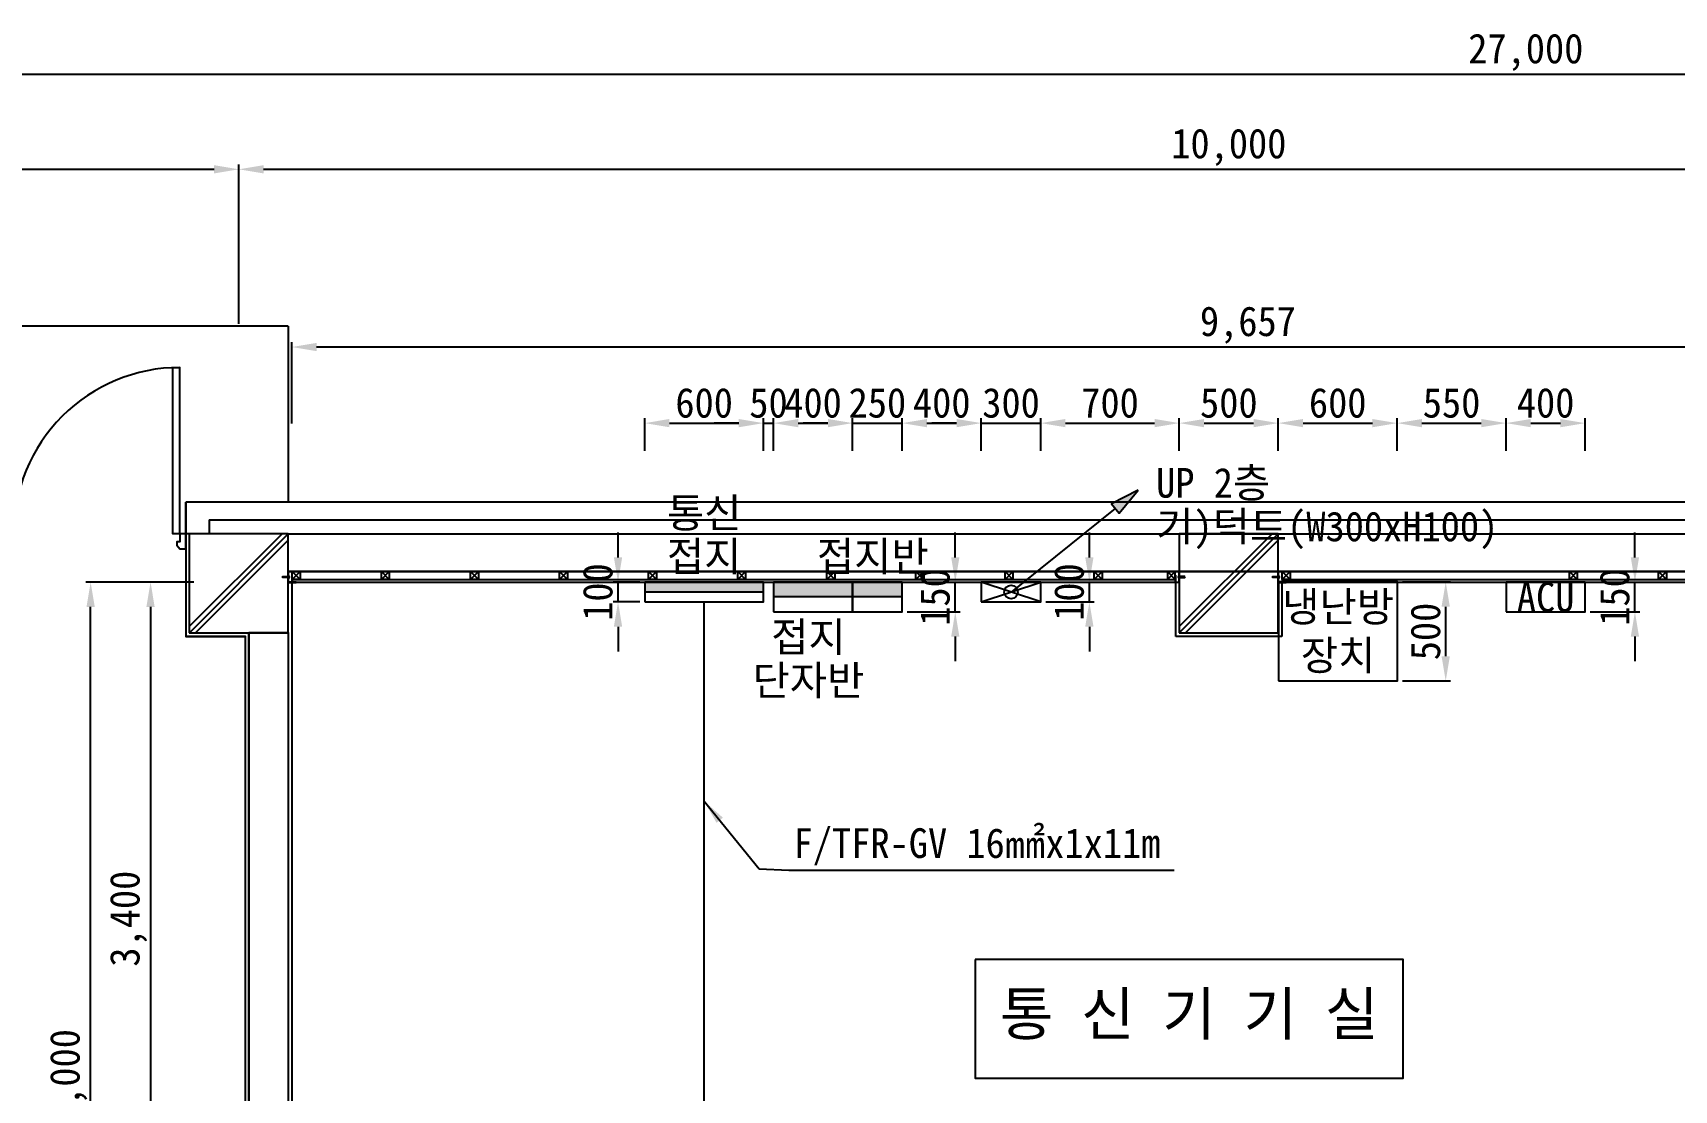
# Model space of a CAD drawing. Header units: millimetres. Extents: x 201927 to 251817, y -167087 to -100284.
# Drawn here: x 214603 to 222893, y -148777 to -143436 of the extents above; entities that cross this region are included whole.
import ezdxf
from ezdxf.enums import TextEntityAlignment as Align

# ---------------------------------------------------------------- set-up
doc = ezdxf.new("R2010")
doc.units = ezdxf.units.MM
doc.linetypes.add('HIDDEN', pattern=[0.375, 0.25, -0.125])
for name, color, linetype in [('TT-BASE', 253, 'Continuous'), ('TT-CABL', 4, 'Continuous'), ('TT-CTRL-JUNT', 4, 'Continuous'), ('TZ-BASE', 253, 'Continuous'), ('TZ-DIMS', 1, 'Continuous'), ('TZ-LEAT', 3, 'Continuous'), ('TZ-SYMB', 2, 'Continuous'), ('TZ-TEX2', 3, 'Continuous'), ('TZ-TEXT', 3, 'Continuous')]:
    doc.layers.add(name, color=color, linetype=linetype)
doc.styles.get("Standard").update_dxf_attribs({"font": 'GulimChe.ttf'})
doc.linetypes.add('BATTINB', pattern='A,0,-0.0025,[134,GulimChe.ttf,S=0.0025,R=0,X=-0.0025,Y=0.01],-0.005,[134,GulimChe.ttf,S=0.0025,R=180,X=0.0025,Y=0.01],-0.0025', length=0.01)
doc.dimstyles.new('D50', dxfattribs={"dimscale": 50, "dimtxt": 3, "dimasz": 2.5, "dimexe": 0.5, "dimexo": 0.5, "dimgap": 0.5, "dimtad": 1, "dimdec": 0, "dimzin": 1, "dimdsep": 46, "dimlunit": 6, "dimtxsty": 'Standard', "dimcen": 1, "dimclrd": 1, "dimclre": 1, "dimclrt": 3, "dimadec": 0, "dimazin": 0, "dimtfac": 1, "dimtdec": 0, "dimtix": 1, "dimtmove": 2, "dimatfit": 3, "dimfxl": 0, "dimtvp": 2, "dimlwd": -1, "dimlwe": -1, "dimarcsym": 0})

# ---------------------------------------------------------------- blocks, each defined once
blk = doc.blocks.new('*D19')
at = {"layer": 'DEFPOINTS', "color": 0, "ltscale": 0.1}
for p in [(215643.9, -144125.6), (208643.6, -144930.9), (215643.9, -144930.9)]:
    blk.add_point(p, dxfattribs=at)
at = {"layer": 'TZ-DIMS', "color": 1, "ltscale": 0.1}
for p, q in [((208643.6, -144905.9), (208643.6, -144100.6)), ((208768.6, -144125.6), (215518.9, -144125.6)), ((215643.9, -144905.9), (215643.9, -144100.6))]:
    blk.add_line(p, q, dxfattribs=at)
for points in [[(208768.6, -144104.8), (208768.6, -144146.4), (208643.6, -144125.6)], [(215518.9, -144104.8), (215518.9, -144146.4), (215643.9, -144125.6)]]:
    blk.add_solid(points, dxfattribs=at)
at = {"layer": 'TZ-DIMS', "color": 3, "ltscale": 0.1, "insert": (212143.8, -144014.5), "char_height": 150, "attachment_point": 5}
blk.add_mtext('7,000', dxfattribs=at)
blk = doc.blocks.new('*D20')
at = {"layer": 'DEFPOINTS', "color": 0, "ltscale": 0.1}
for p in [(225643.9, -144125.6), (215643.9, -144930.9), (225643.9, -144930.9)]:
    blk.add_point(p, dxfattribs=at)
at = {"layer": 'TZ-DIMS', "color": 1, "ltscale": 0.1}
for p, q in [((215643.9, -144905.9), (215643.9, -144100.6)), ((215768.9, -144125.6), (225518.9, -144125.6)), ((225643.9, -144905.9), (225643.9, -144100.6))]:
    blk.add_line(p, q, dxfattribs=at)
for points in [[(215768.9, -144104.8), (215768.9, -144146.4), (215643.9, -144125.6)], [(225518.9, -144104.8), (225518.9, -144146.4), (225643.9, -144125.6)]]:
    blk.add_solid(points, dxfattribs=at)
at = {"layer": 'TZ-DIMS', "color": 3, "ltscale": 0.1, "insert": (220643.9, -144014.4), "char_height": 150, "attachment_point": 5}
blk.add_mtext('10,000', dxfattribs=at)
blk = doc.blocks.new('*D23')
at = {"layer": 'DEFPOINTS', "color": 0, "ltscale": 0.1}
for p in [(235643.9, -143645.6), (208643.6, -144930.9), (235643.9, -144930.9)]:
    blk.add_point(p, dxfattribs=at)
at = {"layer": 'TZ-DIMS', "color": 1, "ltscale": 0.1}
for p, q in [((208643.6, -144905.9), (208643.6, -143620.6)), ((208768.6, -143645.6), (235518.9, -143645.6)), ((235643.9, -144905.9), (235643.9, -143620.6))]:
    blk.add_line(p, q, dxfattribs=at)
for points in [[(208768.6, -143624.8), (208768.6, -143666.4), (208643.6, -143645.6)], [(235518.9, -143624.8), (235518.9, -143666.4), (235643.9, -143645.6)]]:
    blk.add_solid(points, dxfattribs=at)
at = {"layer": 'TZ-DIMS', "color": 3, "ltscale": 0.1, "insert": (222143.8, -143534.5), "char_height": 150, "attachment_point": 5}
blk.add_mtext('27,000', dxfattribs=at)
blk = doc.blocks.new('*D24')
at = {"layer": 'DEFPOINTS', "color": 0}
for p in [(215442.2, -146210.9), (215197.9, -149610.9), (215442.2, -149610.9)]:
    blk.add_point(p, dxfattribs=at)
at = {"layer": 'TZ-DIMS', "color": 1}
for p, q in [((215417.2, -146210.9), (215172.9, -146210.9)), ((215197.9, -146335.9), (215197.9, -149485.9)), ((215417.2, -149610.9), (215172.9, -149610.9))]:
    blk.add_line(p, q, dxfattribs=at)
for points in [[(215177.1, -146335.9), (215218.7, -146335.9), (215197.9, -146210.9)], [(215177.1, -149485.9), (215218.7, -149485.9), (215197.9, -149610.9)]]:
    blk.add_solid(points, dxfattribs=at)
at = {"layer": 'TZ-DIMS', "color": 3, "insert": (215086.7, -147910.9), "char_height": 150, "attachment_point": 5, "rotation": 90}
blk.add_mtext('3,400', dxfattribs=at)
blk = doc.blocks.new('*D27')
at = {"layer": 'DEFPOINTS', "color": 0}
for p in [(214895.2, -146210.9), (215442.2, -146210.9), (215442.2, -151210.9)]:
    blk.add_point(p, dxfattribs=at)
at = {"layer": 'TZ-DIMS', "color": 1}
for p, q in [((215417.2, -146210.9), (214870.2, -146210.9)), ((214895.2, -151085.9), (214895.2, -146335.9)), ((215417.2, -151210.9), (214870.2, -151210.9))]:
    blk.add_line(p, q, dxfattribs=at)
for points in [[(214874.4, -146335.9), (214916, -146335.9), (214895.2, -146210.9)], [(214874.4, -151085.9), (214916, -151085.9), (214895.2, -151210.9)]]:
    blk.add_solid(points, dxfattribs=at)
at = {"layer": 'TZ-DIMS', "color": 3, "insert": (214784.1, -148710.9), "char_height": 150, "attachment_point": 5, "rotation": 90}
blk.add_mtext('5,000', dxfattribs=at)
blk = doc.blocks.new('*D28')
at = {"layer": 'DEFPOINTS', "color": 0}
for p in [(218293.9, -145407.7), (217693.9, -145573.4), (218293.9, -145573.4)]:
    blk.add_point(p, dxfattribs=at)
at = {"layer": 'TZ-DIMS', "color": 1}
for p, q in [((217693.9, -145548.4), (217693.9, -145382.7)), ((218293.9, -145548.4), (218293.9, -145382.7)), ((217818.9, -145407.7), (218168.9, -145407.7))]:
    blk.add_line(p, q, dxfattribs=at)
for points in [[(217818.9, -145386.8), (217818.9, -145428.5), (217693.9, -145407.7)], [(218168.9, -145386.8), (218168.9, -145428.5), (218293.9, -145407.7)]]:
    blk.add_solid(points, dxfattribs=at)
at = {"layer": 'TZ-DIMS', "color": 3, "insert": (217993.9, -145306), "char_height": 150, "attachment_point": 5}
blk.add_mtext('600', dxfattribs=at)
blk = doc.blocks.new('*D29')
at = {"layer": 'DEFPOINTS', "color": 0}
for p in [(218343.9, -145407.7), (218293.9, -145573.4), (218343.9, -145573.4)]:
    blk.add_point(p, dxfattribs=at)
at = {"layer": 'TZ-DIMS', "color": 1}
for p, q in [((218293.9, -145548.4), (218293.9, -145382.7)), ((218343.9, -145548.4), (218343.9, -145382.7)), ((218168.9, -145407.7), (218043.9, -145407.7)), ((218293.9, -145407.7), (218343.9, -145407.7)), ((218468.9, -145407.7), (218593.9, -145407.7))]:
    blk.add_line(p, q, dxfattribs=at)
for points in [[(218168.9, -145386.8), (218168.9, -145428.5), (218293.9, -145407.7)], [(218468.9, -145386.8), (218468.9, -145428.5), (218343.9, -145407.7)]]:
    blk.add_solid(points, dxfattribs=at)
at = {"layer": 'TZ-DIMS', "color": 3, "insert": (218318.9, -145306), "char_height": 150, "attachment_point": 5}
blk.add_mtext('50', dxfattribs=at)
blk = doc.blocks.new('*D30')
at = {"layer": 'DEFPOINTS', "color": 0}
for p in [(218743.9, -145407.7), (218343.9, -145573.4), (218743.9, -145573.4)]:
    blk.add_point(p, dxfattribs=at)
at = {"layer": 'TZ-DIMS', "color": 1}
for p, q in [((218343.9, -145548.4), (218343.9, -145382.7)), ((218743.9, -145548.4), (218743.9, -145382.7)), ((218468.9, -145407.7), (218618.9, -145407.7))]:
    blk.add_line(p, q, dxfattribs=at)
for points in [[(218468.9, -145386.8), (218468.9, -145428.5), (218343.9, -145407.7)], [(218618.9, -145386.8), (218618.9, -145428.5), (218743.9, -145407.7)]]:
    blk.add_solid(points, dxfattribs=at)
at = {"layer": 'TZ-DIMS', "color": 3, "insert": (218543.9, -145305.8), "char_height": 150, "attachment_point": 5}
blk.add_mtext('400', dxfattribs=at)
blk = doc.blocks.new('*D31')
at = {"layer": 'DEFPOINTS', "color": 0}
for p in [(218993.9, -145407.7), (218743.9, -145573.4), (218993.9, -145573.4)]:
    blk.add_point(p, dxfattribs=at)
at = {"layer": 'TZ-DIMS', "color": 1}
for p, q in [((218743.9, -145548.4), (218743.9, -145382.7)), ((218993.9, -145548.4), (218993.9, -145382.7)), ((218618.9, -145407.7), (218493.9, -145407.7)), ((218743.9, -145407.7), (218993.9, -145407.7)), ((219118.9, -145407.7), (219243.9, -145407.7))]:
    blk.add_line(p, q, dxfattribs=at)
for points in [[(218618.9, -145386.8), (218618.9, -145428.5), (218743.9, -145407.7)], [(219118.9, -145386.8), (219118.9, -145428.5), (218993.9, -145407.7)]]:
    blk.add_solid(points, dxfattribs=at)
at = {"layer": 'TZ-DIMS', "color": 3, "insert": (218868.9, -145306), "char_height": 150, "attachment_point": 5}
blk.add_mtext('250', dxfattribs=at)
blk = doc.blocks.new('*D32')
at = {"layer": 'DEFPOINTS', "color": 0}
for p in [(219393.9, -145407.7), (218993.9, -145573.4), (219393.9, -145573.4)]:
    blk.add_point(p, dxfattribs=at)
at = {"layer": 'TZ-DIMS', "color": 1}
for p, q in [((218993.9, -145548.4), (218993.9, -145382.7)), ((219393.9, -145548.4), (219393.9, -145382.7)), ((219118.9, -145407.7), (219268.9, -145407.7))]:
    blk.add_line(p, q, dxfattribs=at)
for points in [[(219118.9, -145386.8), (219118.9, -145428.5), (218993.9, -145407.7)], [(219268.9, -145386.8), (219268.9, -145428.5), (219393.9, -145407.7)]]:
    blk.add_solid(points, dxfattribs=at)
at = {"layer": 'TZ-DIMS', "color": 3, "insert": (219193.9, -145305.8), "char_height": 150, "attachment_point": 5}
blk.add_mtext('400', dxfattribs=at)
blk = doc.blocks.new('*D33')
at = {"layer": 'DEFPOINTS', "color": 0}
for p in [(219693.9, -145407.7), (219393.9, -145573.4), (219693.9, -145573.4)]:
    blk.add_point(p, dxfattribs=at)
at = {"layer": 'TZ-DIMS', "color": 1}
for p, q in [((219393.9, -145548.4), (219393.9, -145382.7)), ((219693.9, -145548.4), (219693.9, -145382.7)), ((219268.9, -145407.7), (219143.9, -145407.7)), ((219393.9, -145407.7), (219693.9, -145407.7)), ((219818.9, -145407.7), (219943.9, -145407.7))]:
    blk.add_line(p, q, dxfattribs=at)
for points in [[(219268.9, -145386.8), (219268.9, -145428.5), (219393.9, -145407.7)], [(219818.9, -145386.8), (219818.9, -145428.5), (219693.9, -145407.7)]]:
    blk.add_solid(points, dxfattribs=at)
at = {"layer": 'TZ-DIMS', "color": 3, "insert": (219543.9, -145306), "char_height": 150, "attachment_point": 5}
blk.add_mtext('300', dxfattribs=at)
blk = doc.blocks.new('*D34')
at = {"layer": 'DEFPOINTS', "color": 0}
for p in [(220393.9, -145407.7), (219693.9, -145573.4), (220393.9, -145573.4)]:
    blk.add_point(p, dxfattribs=at)
at = {"layer": 'TZ-DIMS', "color": 1}
for p, q in [((219693.9, -145548.4), (219693.9, -145382.7)), ((220393.9, -145548.4), (220393.9, -145382.7)), ((219818.9, -145407.7), (220268.9, -145407.7))]:
    blk.add_line(p, q, dxfattribs=at)
for points in [[(219818.9, -145386.8), (219818.9, -145428.5), (219693.9, -145407.7)], [(220268.9, -145386.8), (220268.9, -145428.5), (220393.9, -145407.7)]]:
    blk.add_solid(points, dxfattribs=at)
at = {"layer": 'TZ-DIMS', "color": 3, "insert": (220043.9, -145305.8), "char_height": 150, "attachment_point": 5}
blk.add_mtext('700', dxfattribs=at)
blk = doc.blocks.new('*D35')
at = {"layer": 'DEFPOINTS', "color": 0}
for p in [(221493.9, -145407.7), (220893.9, -145573.4), (221493.9, -145573.4)]:
    blk.add_point(p, dxfattribs=at)
at = {"layer": 'TZ-DIMS', "color": 1}
for p, q in [((220893.9, -145548.4), (220893.9, -145382.7)), ((221493.9, -145548.4), (221493.9, -145382.7)), ((221018.9, -145407.7), (221368.9, -145407.7))]:
    blk.add_line(p, q, dxfattribs=at)
for points in [[(221018.9, -145386.8), (221018.9, -145428.5), (220893.9, -145407.7)], [(221368.9, -145386.8), (221368.9, -145428.5), (221493.9, -145407.7)]]:
    blk.add_solid(points, dxfattribs=at)
at = {"layer": 'TZ-DIMS', "color": 3, "insert": (221193.9, -145306), "char_height": 150, "attachment_point": 5}
blk.add_mtext('600', dxfattribs=at)
blk = doc.blocks.new('*D36')
at = {"layer": 'DEFPOINTS', "color": 0}
for p in [(222043.9, -145407.7), (221493.9, -145573.4), (222043.9, -145573.4)]:
    blk.add_point(p, dxfattribs=at)
at = {"layer": 'TZ-DIMS', "color": 1}
for p, q in [((221493.9, -145548.4), (221493.9, -145382.7)), ((222043.9, -145548.4), (222043.9, -145382.7)), ((221618.9, -145407.7), (221918.9, -145407.7))]:
    blk.add_line(p, q, dxfattribs=at)
for points in [[(221618.9, -145386.8), (221618.9, -145428.5), (221493.9, -145407.7)], [(221918.9, -145386.8), (221918.9, -145428.5), (222043.9, -145407.7)]]:
    blk.add_solid(points, dxfattribs=at)
at = {"layer": 'TZ-DIMS', "color": 3, "insert": (221768.9, -145306), "char_height": 150, "attachment_point": 5}
blk.add_mtext('550', dxfattribs=at)
blk = doc.blocks.new('*D37')
at = {"layer": 'DEFPOINTS', "color": 0}
for p in [(222443.9, -145407.7), (222043.9, -145573.4), (222443.9, -145573.4)]:
    blk.add_point(p, dxfattribs=at)
at = {"layer": 'TZ-DIMS', "color": 1}
for p, q in [((222043.9, -145548.4), (222043.9, -145382.7)), ((222443.9, -145548.4), (222443.9, -145382.7)), ((222168.9, -145407.7), (222318.9, -145407.7))]:
    blk.add_line(p, q, dxfattribs=at)
for points in [[(222168.9, -145386.8), (222168.9, -145428.5), (222043.9, -145407.7)], [(222318.9, -145386.8), (222318.9, -145428.5), (222443.9, -145407.7)]]:
    blk.add_solid(points, dxfattribs=at)
at = {"layer": 'TZ-DIMS', "color": 3, "insert": (222243.9, -145305.8), "char_height": 150, "attachment_point": 5}
blk.add_mtext('400', dxfattribs=at)
blk = doc.blocks.new('*D38')
at = {"layer": 'DEFPOINTS', "color": 0}
for p in [(215911.6, -145023.3), (215911.6, -145434.3), (225568.9, -145434.3)]:
    blk.add_point(p, dxfattribs=at)
at = {"layer": 'TZ-DIMS', "color": 1}
for p, q in [((215911.6, -145409.3), (215911.6, -144998.3)), ((225443.9, -145023.3), (216036.6, -145023.3)), ((225568.9, -145409.3), (225568.9, -144998.3))]:
    blk.add_line(p, q, dxfattribs=at)
for points in [[(216036.6, -145002.5), (216036.6, -145044.2), (215911.6, -145023.3)], [(225443.9, -145002.5), (225443.9, -145044.2), (225568.9, -145023.3)]]:
    blk.add_solid(points, dxfattribs=at)
at = {"layer": 'TZ-DIMS', "color": 3, "insert": (220740.3, -144912.3), "char_height": 150, "attachment_point": 5}
blk.add_mtext('9,657', dxfattribs=at)
blk = doc.blocks.new('*D55')
at = {"layer": 'DEFPOINTS', "color": 0}
for p in [(221495.6, -146210.2), (221739.3, -146210.2), (221495.6, -146710.2)]:
    blk.add_point(p, dxfattribs=at)
at = {"layer": 'TZ-DIMS', "color": 1}
for p, q in [((221520.6, -146210.2), (221764.3, -146210.2)), ((221739.3, -146585.2), (221739.3, -146335.2)), ((221520.6, -146710.2), (221764.3, -146710.2))]:
    blk.add_line(p, q, dxfattribs=at)
for points in [[(221718.4, -146335.2), (221760.1, -146335.2), (221739.3, -146210.2)], [(221718.4, -146585.2), (221760.1, -146585.2), (221739.3, -146710.2)]]:
    blk.add_solid(points, dxfattribs=at)
at = {"layer": 'TZ-DIMS', "color": 3, "insert": (221637.6, -146460.2), "char_height": 150, "attachment_point": 5, "rotation": 90}
blk.add_mtext('500', dxfattribs=at)
blk = doc.blocks.new('*D56')
at = {"layer": 'DEFPOINTS', "color": 0}
for p in [(222443.9, -146210.9), (222695.1, -146210.9), (222443.9, -146360.9)]:
    blk.add_point(p, dxfattribs=at)
at = {"layer": 'TZ-DIMS', "color": 1}
for p, q in [((222695.1, -146085.9), (222695.1, -145960.9)), ((222468.9, -146210.9), (222720.1, -146210.9)), ((222695.1, -146360.9), (222695.1, -146210.9)), ((222468.9, -146360.9), (222720.1, -146360.9)), ((222695.1, -146485.9), (222695.1, -146610.9))]:
    blk.add_line(p, q, dxfattribs=at)
for points in [[(222674.2, -146085.9), (222715.9, -146085.9), (222695.1, -146210.9)], [(222674.2, -146485.9), (222715.9, -146485.9), (222695.1, -146360.9)]]:
    blk.add_solid(points, dxfattribs=at)
at = {"layer": 'TZ-DIMS', "color": 3, "insert": (222593.1, -146285.9), "char_height": 150, "attachment_point": 5, "rotation": 90}
blk.add_mtext('150', dxfattribs=at)
blk = doc.blocks.new('*D57')
at = {"layer": 'DEFPOINTS', "color": 0}
for p in [(217559, -146210.9), (217693.9, -146210.9), (217693.9, -146310.9)]:
    blk.add_point(p, dxfattribs=at)
at = {"layer": 'TZ-DIMS', "color": 1}
for p, q in [((217559, -146085.9), (217559, -145960.9)), ((217668.9, -146210.9), (217534, -146210.9)), ((217559, -146310.9), (217559, -146210.9)), ((217668.9, -146310.9), (217534, -146310.9)), ((217559, -146435.9), (217559, -146560.9))]:
    blk.add_line(p, q, dxfattribs=at)
for points in [[(217538.1, -146085.9), (217579.8, -146085.9), (217559, -146210.9)], [(217538.1, -146435.9), (217579.8, -146435.9), (217559, -146310.9)]]:
    blk.add_solid(points, dxfattribs=at)
at = {"layer": 'TZ-DIMS', "color": 3, "insert": (217457, -146260.9), "char_height": 150, "attachment_point": 5, "rotation": 90}
blk.add_mtext('100', dxfattribs=at)
blk = doc.blocks.new('*D58')
at = {"layer": 'DEFPOINTS', "color": 0}
for p in [(218993.9, -146210.9), (219262.3, -146210.9), (218993.9, -146360.9)]:
    blk.add_point(p, dxfattribs=at)
at = {"layer": 'TZ-DIMS', "color": 1}
for p, q in [((219262.3, -146085.9), (219262.3, -145960.9)), ((219018.9, -146210.9), (219287.3, -146210.9)), ((219262.3, -146360.9), (219262.3, -146210.9)), ((219018.9, -146360.9), (219287.3, -146360.9)), ((219262.3, -146485.9), (219262.3, -146610.9))]:
    blk.add_line(p, q, dxfattribs=at)
for points in [[(219241.5, -146085.9), (219283.1, -146085.9), (219262.3, -146210.9)], [(219241.5, -146485.9), (219283.1, -146485.9), (219262.3, -146360.9)]]:
    blk.add_solid(points, dxfattribs=at)
at = {"layer": 'TZ-DIMS', "color": 3, "insert": (219160.3, -146285.9), "char_height": 150, "attachment_point": 5, "rotation": 90}
blk.add_mtext('150', dxfattribs=at)
blk = doc.blocks.new('*D59')
at = {"layer": 'DEFPOINTS', "color": 0}
for p in [(219693.9, -146210.9), (219939.6, -146210.9), (219693.9, -146310.9)]:
    blk.add_point(p, dxfattribs=at)
at = {"layer": 'TZ-DIMS', "color": 1}
for p, q in [((219939.6, -146085.9), (219939.6, -145960.9)), ((219718.9, -146210.9), (219964.6, -146210.9)), ((219939.6, -146310.9), (219939.6, -146210.9)), ((219718.9, -146310.9), (219964.6, -146310.9)), ((219939.6, -146435.9), (219939.6, -146560.9))]:
    blk.add_line(p, q, dxfattribs=at)
for points in [[(219918.7, -146085.9), (219960.4, -146085.9), (219939.6, -146210.9)], [(219918.7, -146435.9), (219960.4, -146435.9), (219939.6, -146310.9)]]:
    blk.add_solid(points, dxfattribs=at)
at = {"layer": 'TZ-DIMS', "color": 3, "insert": (219837.6, -146260.9), "char_height": 150, "attachment_point": 5, "rotation": 90}
blk.add_mtext('100', dxfattribs=at)
blk = doc.blocks.new('*D60')
at = {"layer": 'DEFPOINTS', "color": 0}
for p in [(220893.9, -145407.7), (220393.9, -145573.4), (220893.9, -145573.4)]:
    blk.add_point(p, dxfattribs=at)
at = {"layer": 'TZ-DIMS', "color": 1}
for p, q in [((220393.9, -145548.4), (220393.9, -145382.7)), ((220893.9, -145548.4), (220893.9, -145382.7)), ((220518.9, -145407.7), (220768.9, -145407.7))]:
    blk.add_line(p, q, dxfattribs=at)
for points in [[(220518.9, -145386.8), (220518.9, -145428.5), (220393.9, -145407.7)], [(220768.9, -145386.8), (220768.9, -145428.5), (220893.9, -145407.7)]]:
    blk.add_solid(points, dxfattribs=at)
at = {"layer": 'TZ-DIMS', "color": 3, "insert": (220643.9, -145306), "char_height": 150, "attachment_point": 5}
blk.add_mtext('500', dxfattribs=at)

msp = doc.modelspace()

# ---------------------------------------------------------------- hatches: boundary and pattern name
at = {"layer": 'TT-BASE'}
h = msp.add_hatch(color=256, dxfattribs=at)
h.dxf.hatch_style = 1
h.paths.add_polyline_path([(218293.9, -146210.9), (217693.9, -146210.9), (217693.9, -146260.9), (218293.9, -146260.9)])
h = msp.add_hatch(color=256, dxfattribs=at)
h.dxf.hatch_style = 1
h.paths.add_polyline_path([(218343.9, -146210.9), (218343.9, -146285.9), (218743.9, -146285.9), (218743.9, -146210.9)])
h = msp.add_hatch(color=256, dxfattribs=at)
h.dxf.hatch_style = 1
h.paths.add_polyline_path([(218743.9, -146210.9), (218743.9, -146285.9), (218993.9, -146285.9), (218993.9, -146210.9)])
at = {"layer": 'TZ-SYMB'}
msp.add_hatch(color=256, dxfattribs=at).paths.add_polyline_path([(220186, -145746.4), (220051.2, -145814.6), (220090.1, -145863.1)])

# ---------------------------------------------------------------- linework, layer by layer
at = {"layer": 'TT-BASE'}
for points in [[(217693.9, -146310.9), (218293.9, -146310.9), (218293.9, -146210.9), (217693.9, -146210.9)], [(218343.9, -146360.9), (218743.9, -146360.9), (218743.9, -146210.9), (218343.9, -146210.9)], [(218743.9, -146360.9), (218993.9, -146360.9), (218993.9, -146210.9), (218743.9, -146210.9)], [(220895.6, -146710.2), (221495.6, -146710.2), (221495.6, -146210.2), (220895.6, -146210.2)], [(222043.9, -146360.9), (222443.9, -146360.9), (222443.9, -146210.9), (222043.9, -146210.9)]]:
    msp.add_lwpolyline(points, close=True, dxfattribs=at)
for points in [[(218293.9, -146260.9), (217693.9, -146260.9)], [(218743.9, -146285.9), (218343.9, -146285.9)], [(218993.9, -146285.9), (218743.9, -146285.9)]]:
    msp.add_lwpolyline(points, dxfattribs=at)
at = {"layer": 'TT-CABL', "linetype": 'HIDDEN'}
msp.add_lwpolyline([(217993.9, -148988), (217993.9, -146310.9)], dxfattribs=at)
at = {"layer": 'TT-CTRL-JUNT', "ltscale": 3}
msp.add_lwpolyline([(219393.9, -146310.9), (219693.9, -146310.9), (219693.9, -146210.9), (219393.9, -146210.9)], close=True, dxfattribs=at)
for points in [[(219393.9, -146310.9), (219693.9, -146210.9)], [(219693.9, -146310.9), (219393.9, -146210.9)]]:
    msp.add_lwpolyline(points, dxfattribs=at)
at = {"layer": 'TZ-BASE', "linetype": 'BATTINB'}
for p, q in [((215893.6, -144917.1), (208893.7, -144917.1)), ((215893.6, -144917.1), (215893.6, -145806.9)), ((215643.6, -145806.9), (215642.5, -145806.9)), ((215862.1, -145966.9), (215393.6, -146435.4)), ((215893.6, -145967.2), (215393.9, -146466.9)), ((220893.9, -145966.9), (220393.9, -146466.9)), ((220862.1, -145966.9), (220393.9, -146435.1)), ((215893.6, -145999), (215425.7, -146466.9)), ((220893.9, -145998.7), (220425.7, -146466.9)), ((215911.6, -146174.9), (215911.6, -146484.9)), ((215911.6, -146174.9), (215911.6, -146484.9)), ((220375.9, -146484.9), (220375.9, -146174.9)), ((220911.9, -146211.9), (220911.9, -146484.9)), ((215911.6, -146484.9), (215911.6, -152949.2)), ((220911.9, -146484.9), (220375.9, -146484.9))]:
    msp.add_line(p, q, dxfattribs=at)
at = {"layer": 'TZ-BASE', "ltscale": 0.1}
for p, q in [((225893.9, -145806.9), (215375.9, -145806.9)), ((215375.9, -145966.6), (215375.9, -145806.9)), ((215493.9, -145896.6), (215493.9, -145966.6)), ((215493.9, -145966.6), (215375.9, -145966.6)), ((215893.9, -145966.6), (215894, -145966.8)), ((215894, -145966.8), (225893.9, -145966.8))]:
    msp.add_line(p, q, dxfattribs=at)
at = {"layer": 'TZ-BASE'}
for p, q in [((225393.9, -146156.9), (215893.6, -146156.9)), ((215893.6, -146156.9), (215893.6, -146211.9)), ((215893.6, -146156.9), (215893.6, -146211.9)), ((215893.6, -146157.9), (225393.9, -146157.9)), ((215893.6, -146211.9), (215932.9, -146211.9)), ((215893.6, -146211.9), (215932.9, -146211.9)), ((215894.6, -146210.2), (215894.6, -146158.6)), ((215894.6, -146210.2), (215894.6, -146158.6)), ((215933.6, -146210.9), (215895.3, -146210.9)), ((215933.6, -146210.9), (215895.3, -146210.9)), ((215913.6, -146197.9), (215913.6, -146210.9)), ((215913.6, -146197.9), (220373.6, -146197.9)), ((215913.6, -146197.9), (215913.6, -146210.9)), ((215913.6, -146210.9), (220373.6, -146210.9)), ((216353.6, -146157.9), (216353.6, -146157.6)), ((216391.9, -146157.9), (216353.6, -146157.9)), ((216354.3, -146156.9), (216393.6, -146156.9)), ((216932.9, -146156.9), (216893.6, -146156.9)), ((216932.9, -146156.9), (216893.6, -146156.9)), ((216895.3, -146157.9), (216933.6, -146157.9)), ((216895.3, -146157.9), (216933.6, -146157.9)), ((216933.6, -146157.9), (216933.6, -146157.6)), ((216933.6, -146157.9), (216933.6, -146157.6)), ((217383.6, -146157.9), (217383.6, -146157.6)), ((217833.6, -146157.9), (217833.6, -146157.6)), ((218283.6, -146157.9), (218283.6, -146157.6)), ((218733.6, -146157.9), (218733.6, -146157.6)), ((219183.6, -146157.9), (219183.6, -146157.6)), ((219533.6, -146157.9), (219533.6, -146157.6)), ((219633.6, -146157.9), (219633.6, -146157.6)), ((220083.6, -146157.9), (220083.6, -146157.6)), ((220083.6, -146157.9), (220083.6, -146157.6)), ((220353.6, -146210.9), (220391.9, -146210.9)), ((220393.6, -146211.9), (220354.3, -146211.9)), ((220373.6, -146197.9), (220373.6, -146210.9)), ((220392.6, -146210.2), (220392.6, -146158.6)), ((220393.6, -146156.9), (220393.6, -146211.9)), ((220893.9, -146156.9), (220893.9, -146211.9)), ((220893.9, -146211.9), (220933.2, -146211.9)), ((220894.9, -146210.2), (220894.9, -146158.6)), ((220933.9, -146210.9), (220895.6, -146210.9)), ((220913.9, -146197.9), (220913.9, -146210.9)), ((220913.9, -146197.9), (225373.9, -146197.9)), ((220913.9, -146210.9), (225373.9, -146210.9)), ((215693.6, -146466.9), (215693.6, -152967.2)), ((215893.6, -146466.9), (215893.6, -152967.2))]:
    msp.add_line(p, q, dxfattribs=at)
at = {"layer": 'TZ-BASE', "linetype": 'BATTINB', "ltscale": 0.1}
for p, q in [((215953.6, -146197.9), (215913.6, -146157.9)), ((215913.6, -146197.9), (215953.6, -146157.9)), ((216403.6, -146197.9), (216363.6, -146157.9)), ((216363.6, -146197.9), (216403.6, -146157.9)), ((216853.6, -146197.9), (216813.6, -146157.9)), ((216813.6, -146197.9), (216853.6, -146157.9)), ((217303.6, -146197.9), (217263.6, -146157.9)), ((217263.6, -146197.9), (217303.6, -146157.9)), ((217753.6, -146197.9), (217713.6, -146157.9)), ((217713.6, -146197.9), (217753.6, -146157.9)), ((218203.6, -146197.9), (218163.6, -146157.9)), ((218163.6, -146197.9), (218203.6, -146157.9)), ((218653.6, -146197.9), (218613.6, -146157.9)), ((218613.6, -146197.9), (218653.6, -146157.9)), ((219103.6, -146197.9), (219063.6, -146157.9)), ((219063.6, -146197.9), (219103.6, -146157.9)), ((219553.6, -146197.9), (219513.6, -146157.9)), ((219513.6, -146197.9), (219553.6, -146157.9)), ((219553.6, -146197.9), (219513.6, -146157.9)), ((219513.6, -146197.9), (219553.6, -146157.9)), ((220003.6, -146197.9), (219963.6, -146157.9)), ((219963.6, -146197.9), (220003.6, -146157.9)), ((220333.6, -146197.9), (220373.6, -146157.9)), ((220373.6, -146197.9), (220333.6, -146157.9)), ((220953.9, -146197.9), (220913.9, -146157.9)), ((220913.9, -146197.9), (220953.9, -146157.9)), ((222403.9, -146197.9), (222363.9, -146157.9)), ((222363.9, -146197.9), (222403.9, -146157.9)), ((222853.9, -146197.9), (222813.9, -146157.9)), ((222813.9, -146197.9), (222853.9, -146157.9))]:
    msp.add_line(p, q, dxfattribs=at)
at = {"layer": 'TZ-BASE', "ltscale": 0.1}
msp.add_lwpolyline([(215345.9, -145966.6), (215345.9, -145126.6, 0.414214), (214505.9, -145966.6, 0.414214)], format="xyb", dxfattribs=at)
for points in [[(215345.9, -145966.6), (215310.9, -145966.6), (215310.9, -145126.6), (215345.9, -145126.6)], [(215493.9, -145896.6), (225893.9, -145896.6)]]:
    msp.add_lwpolyline(points, dxfattribs=at)
at = {"layer": 'TZ-BASE', "linetype": 'BATTINB'}
for points in [[(215375.9, -145806.6), (215375.9, -146484.6), (215676.2, -146484.6), (215676.2, -152948.9), (215376.2, -152948.9), (215376.2, -153484.9)], [(215375.6, -146174.9), (215375.6, -146484.9), (215675.9, -146484.9), (215675.9, -152949.2), (215375.9, -152949.2), (215375.9, -153485.2)]]:
    msp.add_lwpolyline(points, dxfattribs=at)
at = {"layer": 'TZ-BASE', "ltscale": 0.1}
msp.add_lwpolyline([(215375.9, -145966.6), (215345.9, -145966.6), (215345.9, -146006.6), (215330.9, -146006.6), (215330.9, -146024.6), (215345.9, -146042.6), (215375.9, -146042.6)], close=True, dxfattribs=at)
at = {"layer": 'TZ-BASE'}
for points in [[(215393.6, -146466.9), (215893.6, -146466.9), (215893.6, -145966.9), (215393.6, -145966.9)], [(220393.9, -146466.9), (220893.9, -146466.9), (220893.9, -145966.9), (220393.9, -145966.9)], [(215953.6, -146157.9), (215953.6, -146197.9), (215913.6, -146197.9), (215913.6, -146157.9)], [(215953.6, -146157.9), (215953.6, -146197.9), (215913.6, -146197.9), (215913.6, -146157.9)], [(216403.6, -146157.9), (216403.6, -146197.9), (216363.6, -146197.9), (216363.6, -146157.9)], [(216853.6, -146157.9), (216853.6, -146197.9), (216813.6, -146197.9), (216813.6, -146157.9)], [(217303.6, -146157.9), (217303.6, -146197.9), (217263.6, -146197.9), (217263.6, -146157.9)], [(217753.6, -146157.9), (217753.6, -146197.9), (217713.6, -146197.9), (217713.6, -146157.9)], [(218203.6, -146157.9), (218203.6, -146197.9), (218163.6, -146197.9), (218163.6, -146157.9)], [(218653.6, -146157.9), (218653.6, -146197.9), (218613.6, -146197.9), (218613.6, -146157.9)], [(219103.6, -146157.9), (219103.6, -146197.9), (219063.6, -146197.9), (219063.6, -146157.9)], [(219553.6, -146157.9), (219553.6, -146197.9), (219513.6, -146197.9), (219513.6, -146157.9)], [(219553.6, -146157.9), (219553.6, -146197.9), (219513.6, -146197.9), (219513.6, -146157.9)], [(220003.6, -146157.9), (220003.6, -146197.9), (219963.6, -146197.9), (219963.6, -146157.9)], [(220333.6, -146157.9), (220333.6, -146197.9), (220373.6, -146197.9), (220373.6, -146157.9)], [(220953.9, -146157.9), (220953.9, -146197.9), (220913.9, -146197.9), (220913.9, -146157.9)], [(222403.9, -146157.9), (222403.9, -146197.9), (222363.9, -146197.9), (222363.9, -146157.9)], [(222853.9, -146157.9), (222853.9, -146197.9), (222813.9, -146197.9), (222813.9, -146157.9)], [(219362.7, -148116.4), (219362.7, -148716.4), (221524.2, -148716.4), (221524.2, -148116.4)]]:
    msp.add_lwpolyline(points, close=True, dxfattribs=at)
for points in [[(215863.3, -146184.2), (215865.5, -146181.7), (215869.9, -146181.7), (215867.4, -146186.7), (215865.5, -146186.7), (215863.3, -146184.2)], [(215863.3, -146184.2), (215865.5, -146181.7), (215869.9, -146181.7), (215867.4, -146186.7), (215865.5, -146186.7), (215863.3, -146184.2)], [(215869.1, -146186.7), (215871.6, -146181.7), (215875, -146181.7), (215872.5, -146186.7), (215869.1, -146186.7)], [(215869.1, -146186.7), (215871.6, -146181.7), (215875, -146181.7), (215872.5, -146186.7), (215869.1, -146186.7)], [(215874.5, -146186.7), (215877, -146181.7), (215880.3, -146181.7), (215877.8, -146186.7), (215874.5, -146186.7)], [(215874.5, -146186.7), (215877, -146181.7), (215880.3, -146181.7), (215877.8, -146186.7), (215874.5, -146186.7)], [(215879.5, -146186.7), (215882, -146181.7), (215885.4, -146181.7), (215882.9, -146186.7), (215879.5, -146186.7)], [(215879.5, -146186.7), (215882, -146181.7), (215885.4, -146181.7), (215882.9, -146186.7), (215879.5, -146186.7)], [(215893.6, -146186.7), (215884.5, -146186.7), (215887, -146181.7), (215893.6, -146181.7)], [(215893.6, -146186.7), (215884.5, -146186.7), (215887, -146181.7), (215893.6, -146181.7)], [(220393.6, -146186.7), (220402.7, -146186.7), (220400.2, -146181.7), (220393.6, -146181.7)], [(220407.7, -146186.7), (220405.2, -146181.7), (220401.9, -146181.7), (220404.4, -146186.7), (220407.7, -146186.7)], [(220412.8, -146186.7), (220410.3, -146181.7), (220406.9, -146181.7), (220409.4, -146186.7), (220412.8, -146186.7)], [(220418.1, -146186.7), (220415.6, -146181.7), (220412.3, -146181.7), (220414.8, -146186.7), (220418.1, -146186.7)], [(220423.9, -146184.2), (220421.7, -146181.7), (220417.3, -146181.7), (220419.8, -146186.7), (220421.7, -146186.7), (220423.9, -146184.2)], [(220863.6, -146184.2), (220865.8, -146181.7), (220870.2, -146181.7), (220867.7, -146186.7), (220865.8, -146186.7), (220863.6, -146184.2)], [(220869.4, -146186.7), (220871.9, -146181.7), (220875.2, -146181.7), (220872.8, -146186.7), (220869.4, -146186.7)], [(220874.8, -146186.7), (220877.2, -146181.7), (220880.6, -146181.7), (220878.1, -146186.7), (220874.8, -146186.7)], [(220879.8, -146186.7), (220882.3, -146181.7), (220885.6, -146181.7), (220883.1, -146186.7), (220879.8, -146186.7)], [(220893.9, -146186.7), (220884.8, -146186.7), (220887.3, -146181.7), (220893.9, -146181.7)]]:
    msp.add_lwpolyline(points, dxfattribs=at)
at = {"layer": 'TZ-BASE', "linetype": 'BATTINB', "ltscale": 0.1}
msp.add_lwpolyline([(215693.6, -146466), (215893.6, -146466), (215893.6, -152966.2), (215693.6, -152966.2)], close=True, dxfattribs=at)
at = {"layer": 'TZ-BASE'}
for centre, radius, start, end in [((215893, -146184.4), 6.44, 284.78327, 75.28078), ((215893, -146184.4), 6.44, 284.78327, 75.28078), ((215895.3, -146210.2), 0.7, 180, 270), ((215895.3, -146210.2), 0.7, 180, 270), ((215932.9, -146211.2), 0.7, 270, 0), ((215932.9, -146211.2), 0.7, 270, 0), ((216354.3, -146157.6), 0.7, 90, 180), ((216391.9, -146158.6), 0.7, 0, 90), ((216932.9, -146157.6), 0.7, 0, 90), ((216932.9, -146157.6), 0.7, 0, 90), ((217382.9, -146157.6), 0.7, 0, 90), ((217832.9, -146157.6), 0.7, 0, 90), ((218282.9, -146157.6), 0.7, 0, 90), ((218732.9, -146157.6), 0.7, 0, 90), ((219182.9, -146157.6), 0.7, 0, 90), ((219532.9, -146157.6), 0.7, 0, 90), ((219632.9, -146157.6), 0.7, 0, 90), ((220082.9, -146157.6), 0.7, 0, 90), ((220082.9, -146157.6), 0.7, 0, 90), ((220354.3, -146211.2), 0.7, 180, 270), ((220394.2, -146184.4), 6.44, 104.71922, 255.21673), ((220391.9, -146210.2), 0.7, 270, 0), ((220893.3, -146184.4), 6.44, 284.78327, 75.28078), ((220895.6, -146210.2), 0.7, 180, 270), ((220933.2, -146211.2), 0.7, 270, 0)]:
    msp.add_arc(centre, radius, start, end, dxfattribs=at)
at = {"layer": 'TZ-SYMB'}
msp.add_lwpolyline([(220186, -145746.4), (220051.2, -145814.6), (220090.1, -145863.1)], close=True, dxfattribs=at)
msp.add_lwpolyline([(220070.6, -145838.8), (219543.9, -146260.9)], dxfattribs=at)
msp.add_circle((219543.9, -146260.9), 34.3, dxfattribs=at)

# ---------------------------------------------------------------- texts
at = {"layer": 'TZ-BASE', "linetype": 'BATTINB', "ltscale": 0.1}
msp.add_text('통 신 기 기 실', height=216, dxfattribs=at).set_placement((220443.4, -148391.4), align=Align.MIDDLE_CENTER)
at = {"layer": 'TZ-LEAT', "insert": (218446, -147640.7), "char_height": 150, "attachment_point": 7}
msp.add_mtext('F/TFR-GV 16㎟x1x11m', dxfattribs=at)
at = {"layer": 'TZ-TEX2'}
for s, p in [('UP 2층', (220276.8, -145709.1)), ('기)덕트(W300xH100)', (220276.8, -145929.4))]:
    msp.add_text(s, height=150, dxfattribs=at).set_placement(p, align=Align.MIDDLE_LEFT)
at = {"layer": 'TZ-TEXT'}
for s, p in [('통신', (217993.9, -145860.7)), ('접지', (217993.9, -146080.7)), ('접지반', (218845.6, -146080.7)), ('ACU', (222243.9, -146285.9)), ('냉난방', (221195.6, -146335.2)), ('접지', (218520.6, -146487.5)), ('장치', (221195.6, -146580.4)), ('단자반', (218520.6, -146707.5))]:
    msp.add_text(s, height=150, dxfattribs=at).set_placement(p, align=Align.MIDDLE_CENTER)

# ---------------------------------------------------------------- dimensions: what is measured, and where the dimension line sits
at = {"layer": 'TZ-DIMS', "ltscale": 0.1}
for base, p1, p2, picture, middle in [((235643.9, -143645.6), (208643.6, -144930.9), (235643.9, -144930.9), '*D23', (222143.8, -143534.5)), ((215643.9, -144125.6), (208643.6, -144930.9), (215643.9, -144930.9), '*D19', (212143.8, -144014.5)), ((225643.9, -144125.6), (215643.9, -144930.9), (225643.9, -144930.9), '*D20', (220643.9, -144014.4))]:
    dim = msp.add_linear_dim(base=base, p1=p1, p2=p2, dimstyle='D50', dxfattribs=at)
    dim.commit()
    dim.dimension.update_dxf_attribs({"geometry": picture, "text_midpoint": middle})
at = {"layer": 'TZ-DIMS'}
for base, p1, p2, picture, middle in [((215911.6, -145023.3), (225568.9, -145434.3), (215911.6, -145434.3), '*D38', (220740.3, -144912.3)), ((218293.9, -145407.7), (217693.9, -145573.4), (218293.9, -145573.4), '*D28', (217993.9, -145306)), ((218343.9, -145407.7), (218293.9, -145573.4), (218343.9, -145573.4), '*D29', (218318.9, -145306)), ((218743.9, -145407.7), (218343.9, -145573.4), (218743.9, -145573.4), '*D30', (218543.9, -145305.8)), ((218993.9, -145407.7), (218743.9, -145573.4), (218993.9, -145573.4), '*D31', (218868.9, -145306)), ((219393.9, -145407.7), (218993.9, -145573.4), (219393.9, -145573.4), '*D32', (219193.9, -145305.8)), ((219693.9, -145407.7), (219393.9, -145573.4), (219693.9, -145573.4), '*D33', (219543.9, -145306)), ((220393.9, -145407.7), (219693.9, -145573.4), (220393.9, -145573.4), '*D34', (220043.9, -145305.8)), ((220893.9, -145407.7), (220393.9, -145573.4), (220893.9, -145573.4), '*D60', (220643.9, -145306)), ((221493.9, -145407.7), (220893.9, -145573.4), (221493.9, -145573.4), '*D35', (221193.9, -145306)), ((222043.9, -145407.7), (221493.9, -145573.4), (222043.9, -145573.4), '*D36', (221768.9, -145306)), ((222443.9, -145407.7), (222043.9, -145573.4), (222443.9, -145573.4), '*D37', (222243.9, -145305.8))]:
    dim = msp.add_linear_dim(base=base, p1=p1, p2=p2, dimstyle='D50', dxfattribs=at)
    dim.commit()
    dim.dimension.update_dxf_attribs({"geometry": picture, "text_midpoint": middle})
for base, p1, p2, picture, middle in [((217559, -146210.9), (217693.9, -146310.9), (217693.9, -146210.9), '*D57', (217457, -146260.9)), ((219262.3, -146210.9), (218993.9, -146360.9), (218993.9, -146210.9), '*D58', (219160.3, -146285.9)), ((219939.6, -146210.9), (219693.9, -146310.9), (219693.9, -146210.9), '*D59', (219837.6, -146260.9)), ((222695.1, -146210.9), (222443.9, -146360.9), (222443.9, -146210.9), '*D56', (222593.1, -146285.9)), ((214895.2, -146210.9), (215442.2, -151210.9), (215442.2, -146210.9), '*D27', (214784.1, -148710.9)), ((215197.9, -149610.9), (215442.2, -146210.9), (215442.2, -149610.9), '*D24', (215086.7, -147910.9)), ((221739.3, -146210.2), (221495.6, -146710.2), (221495.6, -146210.2), '*D55', (221637.6, -146460.2))]:
    dim = msp.add_linear_dim(base=base, p1=p1, p2=p2, angle=90, dimstyle='D50', dxfattribs=at)
    dim.commit()
    dim.dimension.update_dxf_attribs({"geometry": picture, "text_midpoint": middle})

# ---------------------------------------------------------------- leaders
at = {"layer": 'TZ-DIMS', "annotation_type": 0, "has_hookline": 1, "hookline_direction": 0, "text_width": 1922.3}
msp.add_leader([(217993.9, -147316.7), (218272.1, -147659.5), (218421, -147665.7)], dimstyle='D50', dxfattribs=at)

doc.saveas('drawing.dxf')
